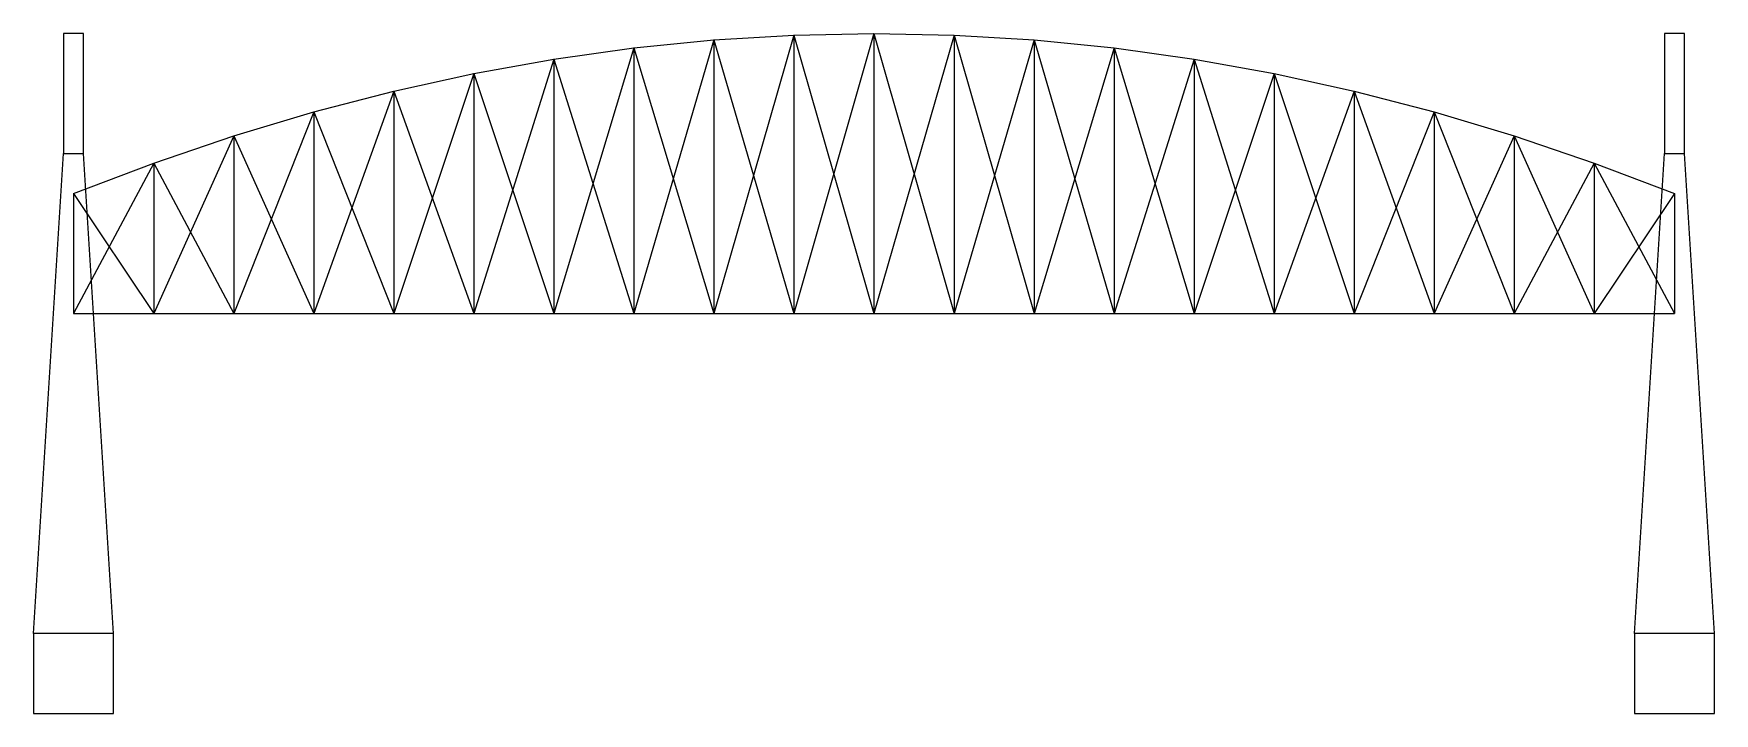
# Model space of a CAD drawing. Header units: metres. Extents: x -1 to 41, y -2 to 15.
import ezdxf

# ---------------------------------------------------------------- set-up
doc = ezdxf.new("R2010")
doc.units = ezdxf.units.M

msp = doc.modelspace()

# ---------------------------------------------------------------- linework, layer by layer
at = {"layer": 'ARCH'}
msp.add_lwpolyline([(0, 11), (2, 11.76), (4, 12.44), (6, 13.04), (8, 13.56), (10, 14), (12, 14.36), (14, 14.64), (16, 14.84), (18, 14.96), (20, 15), (22, 14.96), (24, 14.84), (26, 14.64), (28, 14.36), (30, 14), (32, 13.56), (34, 13.04), (36, 12.44), (38, 11.76), (40, 11)], dxfattribs=at)
at = {"layer": 'BRACING', "color": 4}
for p, q in [((16, 14.84), (14, 8)), ((18, 14.96), (16, 8)), ((16, 14.84), (18, 8)), ((20, 15), (18, 8)), ((18, 14.96), (20, 8)), ((20, 15), (22, 8)), ((22, 14.96), (20, 8)), ((22, 14.96), (24, 8)), ((24, 14.84), (22, 8)), ((24, 14.84), (26, 8)), ((12, 14.36), (10, 8)), ((14, 14.64), (12, 8)), ((12, 14.36), (14, 8)), ((14, 14.64), (16, 8)), ((26, 14.64), (24, 8)), ((26, 14.64), (28, 8)), ((28, 14.36), (26, 8)), ((28, 14.36), (30, 8)), ((10, 14), (8, 8)), ((10, 14), (12, 8)), ((30, 14), (28, 8)), ((30, 14), (32, 8)), ((8, 13.56), (6, 8)), ((8, 13.56), (10, 8)), ((32, 13.56), (30, 8)), ((32, 13.56), (34, 8)), ((6, 13.04), (4, 8)), ((6, 13.04), (8, 8)), ((34, 13.04), (32, 8)), ((34, 13.04), (36, 8)), ((4, 12.44), (2, 8)), ((4, 12.44), (6, 8)), ((36, 12.44), (34, 8)), ((36, 12.44), (38, 8)), ((2, 11.76), (0, 8)), ((2, 11.76), (4, 8)), ((38, 11.76), (36, 8)), ((38, 11.76), (40, 8)), ((0, 11), (2, 8)), ((40, 11), (38, 8))]:
    msp.add_line(p, q, dxfattribs=at)
at = {"layer": 'CHORD_LOWER'}
msp.add_line((0, 8), (40, 8), dxfattribs=at)
at = {"layer": 'CHORDS'}
for p, q in [((14, 14.64), (16, 14.84)), ((16, 14.84), (18, 14.96)), ((18, 14.96), (20, 15)), ((20, 15), (22, 14.96)), ((22, 14.96), (24, 14.84)), ((24, 14.84), (26, 14.64)), ((10, 14), (12, 14.36)), ((12, 14.36), (14, 14.64)), ((26, 14.64), (28, 14.36)), ((28, 14.36), (30, 14)), ((8, 13.56), (10, 14)), ((30, 14), (32, 13.56)), ((6, 13.04), (8, 13.56)), ((32, 13.56), (34, 13.04)), ((4, 12.44), (6, 13.04)), ((34, 13.04), (36, 12.44)), ((2, 11.76), (4, 12.44)), ((36, 12.44), (38, 11.76)), ((0, 11), (2, 11.76)), ((38, 11.76), (40, 11))]:
    msp.add_line(p, q, dxfattribs=at)
at = {"layer": 'HANGERS'}
for p, q in [((16, 14.84), (16, 8)), ((16, 14.84), (16, 8)), ((18, 14.96), (18, 8)), ((18, 14.96), (18, 8)), ((20, 15), (20, 8)), ((20, 15), (20, 8)), ((22, 14.96), (22, 8)), ((22, 14.96), (22, 8)), ((24, 14.84), (24, 8)), ((24, 14.84), (24, 8)), ((12, 14.36), (12, 8)), ((12, 14.36), (12, 8)), ((14, 14.64), (14, 8)), ((14, 14.64), (14, 8)), ((26, 14.64), (26, 8)), ((26, 14.64), (26, 8)), ((28, 14.36), (28, 8)), ((28, 14.36), (28, 8)), ((10, 14), (10, 8)), ((10, 14), (10, 8)), ((30, 14), (30, 8)), ((30, 14), (30, 8)), ((8, 13.56), (8, 8)), ((8, 13.56), (8, 8)), ((32, 13.56), (32, 8)), ((32, 13.56), (32, 8)), ((6, 13.04), (6, 8)), ((6, 13.04), (6, 8)), ((34, 13.04), (34, 8)), ((34, 13.04), (34, 8)), ((4, 12.44), (4, 8)), ((4, 12.44), (4, 8)), ((36, 12.44), (36, 8)), ((36, 12.44), (36, 8)), ((2, 11.76), (2, 8)), ((2, 11.76), (2, 8)), ((38, 11.76), (38, 8)), ((38, 11.76), (38, 8)), ((0, 11), (0, 8)), ((40, 11), (40, 8))]:
    msp.add_line(p, q, dxfattribs=at)
at = {"layer": 'PYLONS'}
for p, q in [((-1, 0), (-0.25, 12)), ((1, 0), (0.25, 12)), ((39, 0), (39.75, 12)), ((41, 0), (40.25, 12))]:
    msp.add_line(p, q, dxfattribs=at)
for points in [[(-0.25, 12), (0.25, 12), (0.25, 15), (-0.25, 15), (-0.25, 12)], [(39.75, 12), (40.25, 12), (40.25, 15), (39.75, 15), (39.75, 12)], [(-1, -2), (1, -2), (1, 0), (-1, 0), (-1, -2)], [(39, -2), (41, -2), (41, 0), (39, 0), (39, -2)]]:
    msp.add_lwpolyline(points, dxfattribs=at)

doc.saveas('drawing.dxf')
